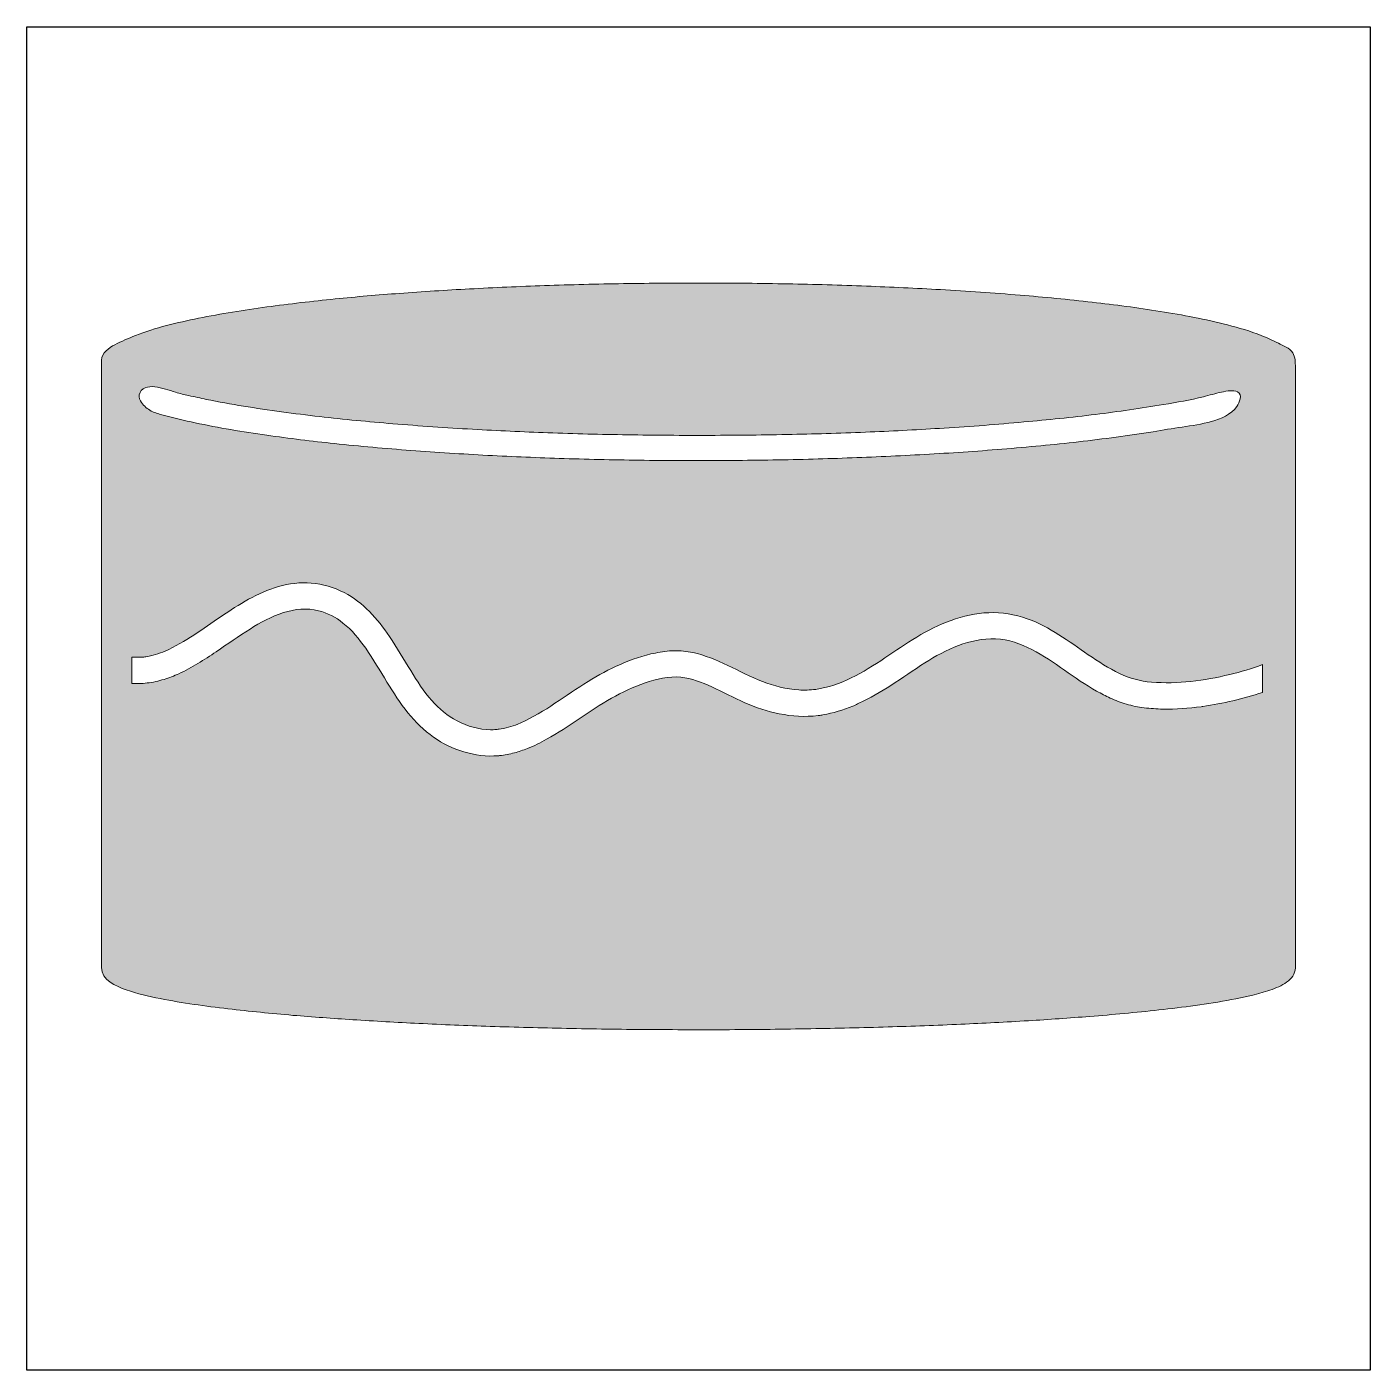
# Model space of a CAD drawing. Header units: inches. Extents: x 0 to 114, y 0 to 114.
import ezdxf

# ---------------------------------------------------------------- set-up
doc = ezdxf.new("R2010")
doc.units = ezdxf.units.IN
doc.header["$MEASUREMENT"] = 0
doc.layers.add('Image Background', color=7, linetype='Continuous')
doc.layers.add('Layer 1', color=7, linetype='Continuous')
picture_1 = doc.add_image_def('image1.png', size_in_pixel=(1350, 1350))

msp = doc.modelspace()

# ---------------------------------------------------------------- hatches: boundary and pattern name
at = {"layer": 'Layer 1', "true_color": 0x553f19}
h = msp.add_hatch(color=49, dxfattribs=at)
h.dxf.hatch_style = 2
edge = h.paths.add_edge_path()
edge.add_spline(control_points=[(106.49, 87.38), (106.01, 87.61), (105.53, 87.84), (105.04, 88.04), (104.1, 88.41), (103.14, 88.69), (102.16, 88.94), (100.28, 89.43), (98.36, 89.78), (96.43, 90.09), (94.51, 90.4), (92.58, 90.65), (90.65, 90.87), (88.61, 91.1), (86.56, 91.3), (84.51, 91.47), (82.26, 91.66), (80.01, 91.81), (77.75, 91.94), (75.65, 92.06), (73.54, 92.16), (71.44, 92.24), (69.22, 92.33), (66.99, 92.39), (64.76, 92.43), (62.44, 92.48), (60.11, 92.5), (57.79, 92.5), (55.45, 92.51), (53.11, 92.49), (50.77, 92.45), (48.52, 92.42), (46.28, 92.36), (44.04, 92.28), (41.91, 92.21), (39.79, 92.12), (37.66, 92), (35.67, 91.9), (33.69, 91.77), (31.7, 91.62), (29.88, 91.49), (28.05, 91.33), (26.23, 91.15), (24.29, 90.95), (22.35, 90.73), (20.41, 90.47), (18.47, 90.2), (16.52, 89.89), (14.6, 89.5), (12.78, 89.13), (10.95, 88.71), (9.23, 88.03), (8.64, 87.79), (8.04, 87.56), (7.48, 87.25), (7, 86.99), (6.35, 86.57), (6.35, 85.95), (6.35, 85.95), (6.35, 34.26), (6.35, 34.26), (6.35, 33.17), (7.6, 32.66), (8.45, 32.36), (9.39, 32.03), (10.37, 31.81), (11.35, 31.61), (13.26, 31.24), (15.18, 30.97), (17.11, 30.75), (18.95, 30.53), (20.8, 30.35), (22.64, 30.19), (24.34, 30.05), (26.03, 29.93), (27.73, 29.82), (29.6, 29.7), (31.47, 29.59), (33.35, 29.5), (35.37, 29.4), (37.4, 29.32), (39.43, 29.25), (41.59, 29.18), (43.75, 29.12), (45.91, 29.08), (48.19, 29.03), (50.46, 29), (52.74, 28.98), (55.09, 28.97), (57.45, 28.96), (59.8, 28.97), (62.1, 28.98), (64.4, 29.01), (66.71, 29.05), (68.9, 29.09), (71.09, 29.14), (73.28, 29.2), (75.35, 29.27), (77.41, 29.34), (79.48, 29.43), (81.39, 29.52), (83.31, 29.62), (85.22, 29.73), (86.96, 29.84), (88.7, 29.96), (90.44, 30.1), (92.4, 30.25), (94.36, 30.43), (96.32, 30.65), (98.38, 30.88), (100.45, 31.14), (102.49, 31.53), (103.54, 31.72), (104.58, 31.95), (105.59, 32.27), (106.09, 32.44), (106.6, 32.62), (107.04, 32.91), (107.46, 33.17), (107.83, 33.53), (107.92, 34.04), (107.97, 34.31), (107.94, 34.6), (107.94, 34.87), (107.94, 35.17), (107.94, 35.46), (107.94, 35.76), (107.94, 36.35), (107.94, 36.95), (107.94, 37.54), (107.94, 38.73), (107.94, 39.91), (107.94, 41.1), (107.94, 43.47), (107.94, 45.84), (107.94, 48.21), (107.94, 50.59), (107.94, 52.96), (107.94, 55.34), (107.94, 57.71), (107.94, 60.08), (107.94, 62.46), (107.94, 64.83), (107.94, 67.21), (107.94, 69.58), (107.94, 71.96), (107.94, 74.34), (107.94, 76.72), (107.94, 79.1), (107.94, 81.48), (107.94, 83.86), (107.94, 84.35), (107.94, 84.84), (107.94, 85.34), (107.94, 85.75), (107.93, 86.19), (107.71, 86.56), (107.44, 86.99), (106.92, 87.16), (106.49, 87.38)], knot_values=[0, 0, 0, 0, 1, 1, 1, 2, 2, 2, 3, 3, 3, 4, 4, 4, 5, 5, 5, 6, 6, 6, 7, 7, 7, 8, 8, 8, 9, 9, 9, 10, 10, 10, 11, 11, 11, 12, 12, 12, 13, 13, 13, 14, 14, 14, 15, 15, 15, 16, 16, 16, 17, 17, 17, 18, 18, 18, 19, 19, 19, 20, 20, 20, 21, 21, 21, 22, 22, 22, 23, 23, 23, 24, 24, 24, 25, 25, 25, 26, 26, 26, 27, 27, 27, 28, 28, 28, 29, 29, 29, 30, 30, 30, 31, 31, 31, 32, 32, 32, 33, 33, 33, 34, 34, 34, 35, 35, 35, 36, 36, 36, 37, 37, 37, 38, 38, 38, 39, 39, 39, 40, 40, 40, 41, 41, 41, 42, 42, 42, 43, 43, 43, 44, 44, 44, 45, 45, 45, 46, 46, 46, 47, 47, 47, 48, 48, 48, 49, 49, 49, 50, 50, 50, 51, 51, 51, 52, 52, 52, 53, 53, 53, 53], degree=3, periodic=1)
edge = h.paths.add_edge_path()
edge.add_spline(control_points=[(10.06, 83.59), (10.32, 83.7), (10.62, 83.7), (10.9, 83.67), (11.51, 83.6), (12.08, 83.39), (12.66, 83.21), (13.02, 83.09), (13.39, 83.02), (13.76, 82.93), (14.26, 82.82), (14.77, 82.71), (15.27, 82.6), (16.32, 82.39), (17.38, 82.2), (18.43, 82.03), (20.59, 81.67), (22.75, 81.39), (24.92, 81.14), (26.99, 80.9), (29.07, 80.7), (31.14, 80.53), (33.4, 80.34), (35.67, 80.19), (37.93, 80.06), (40.07, 79.94), (42.2, 79.84), (44.34, 79.76), (46.59, 79.68), (48.85, 79.62), (51.1, 79.59), (53.45, 79.55), (55.79, 79.53), (58.14, 79.54), (60.46, 79.55), (62.78, 79.57), (65.11, 79.62), (67.33, 79.67), (69.55, 79.74), (71.77, 79.83), (73.87, 79.92), (75.96, 80.03), (78.06, 80.16), (80.32, 80.3), (82.58, 80.47), (84.83, 80.68), (86.87, 80.86), (88.91, 81.07), (90.94, 81.32), (92.87, 81.56), (94.79, 81.85), (96.71, 82.16), (97.85, 82.35), (98.99, 82.55), (100.11, 82.83), (100.63, 82.95), (101.13, 83.11), (101.65, 83.22), (101.89, 83.27), (102.15, 83.32), (102.4, 83.33), (102.6, 83.34), (102.82, 83.33), (103, 83.25), (103.51, 83.02), (103.16, 82.32), (102.95, 82), (102.46, 81.3), (101.59, 80.95), (100.79, 80.72), (99.98, 80.49), (99.14, 80.36), (98.31, 80.25), (97.48, 80.13), (96.66, 79.98), (95.83, 79.85), (94.78, 79.68), (93.73, 79.53), (92.68, 79.39), (90.55, 79.1), (88.41, 78.86), (86.27, 78.66), (84.07, 78.44), (81.88, 78.27), (79.68, 78.12), (77.49, 77.97), (75.3, 77.85), (73.1, 77.75), (70.9, 77.65), (68.7, 77.57), (66.5, 77.51), (64.2, 77.45), (61.9, 77.42), (59.59, 77.4), (57.24, 77.39), (54.88, 77.39), (52.53, 77.42), (50.26, 77.45), (47.98, 77.5), (45.71, 77.57), (43.54, 77.64), (41.38, 77.73), (39.22, 77.84), (37.04, 77.96), (34.86, 78.09), (32.68, 78.26), (30.51, 78.42), (28.34, 78.61), (26.18, 78.84), (24.25, 79.05), (22.33, 79.28), (20.41, 79.55), (18.37, 79.85), (16.33, 80.18), (14.32, 80.61), (13.41, 80.81), (12.51, 81.02), (11.61, 81.26), (11.27, 81.35), (10.91, 81.43), (10.59, 81.61), (10.27, 81.79), (9.97, 82.03), (9.75, 82.33), (9.62, 82.52), (9.5, 82.76), (9.56, 83), (9.63, 83.27), (9.8, 83.48), (10.06, 83.59)], knot_values=[0, 0, 0, 0, 1, 1, 1, 2, 2, 2, 3, 3, 3, 4, 4, 4, 5, 5, 5, 6, 6, 6, 7, 7, 7, 8, 8, 8, 9, 9, 9, 10, 10, 10, 11, 11, 11, 12, 12, 12, 13, 13, 13, 14, 14, 14, 15, 15, 15, 16, 16, 16, 17, 17, 17, 18, 18, 18, 19, 19, 19, 20, 20, 20, 21, 21, 21, 22, 22, 22, 23, 23, 23, 24, 24, 24, 25, 25, 25, 26, 26, 26, 27, 27, 27, 28, 28, 28, 29, 29, 29, 30, 30, 30, 31, 31, 31, 32, 32, 32, 33, 33, 33, 34, 34, 34, 35, 35, 35, 36, 36, 36, 37, 37, 37, 38, 38, 38, 39, 39, 39, 40, 40, 40, 41, 41, 41, 42, 42, 42, 43, 43, 43, 43], degree=3, periodic=1)
edge = h.paths.add_edge_path()
edge.add_spline(control_points=[(100.06, 56.47), (100.06, 56.47), (100.03, 56.46), (100.03, 56.46), (100.03, 56.46), (100, 56.46), (100, 56.46), (100, 56.46), (99.93, 56.45), (99.93, 56.45), (98.85, 56.31), (97.76, 56.23), (96.67, 56.25), (96.14, 56.26), (95.6, 56.3), (95.07, 56.35), (94.56, 56.41), (94.05, 56.53), (93.56, 56.68), (93.09, 56.82), (92.63, 56.98), (92.18, 57.19), (91.79, 57.37), (91.41, 57.57), (91.03, 57.78), (90.07, 58.31), (89.18, 58.94), (88.28, 59.57), (86.51, 60.79), (84.65, 62.13), (82.42, 62.22), (80.24, 62.3), (78.2, 61.32), (76.41, 60.18), (75.44, 59.56), (74.5, 58.9), (73.53, 58.27), (72.65, 57.71), (71.75, 57.18), (70.8, 56.74), (70.66, 56.67), (70.51, 56.6), (70.36, 56.54), (70.36, 56.54), (70.28, 56.5), (70.28, 56.5), (69.47, 56.15), (68.6, 55.92), (67.74, 55.76), (67.74, 55.76), (67.73, 55.76), (67.73, 55.76), (67.73, 55.76), (67.72, 55.76), (67.72, 55.76), (67.6, 55.74), (67.49, 55.72), (67.38, 55.7), (67.38, 55.7), (67.33, 55.7), (67.33, 55.7), (67.33, 55.7), (67.32, 55.7), (67.32, 55.7), (66.22, 55.57), (65.1, 55.63), (64.02, 55.85), (63.01, 56.05), (62.04, 56.39), (61.1, 56.79), (60.14, 57.2), (59.22, 57.7), (58.28, 58.14), (57.44, 58.52), (56.56, 58.87), (55.64, 58.96), (54.62, 59.06), (53.56, 58.8), (52.6, 58.48), (51.61, 58.14), (50.66, 57.69), (49.75, 57.17), (47.85, 56.1), (46.13, 54.75), (44.23, 53.68), (43.7, 53.39), (43.16, 53.12), (42.6, 52.89), (42.6, 52.89), (42.59, 52.89), (42.59, 52.89), (42.23, 52.75), (41.86, 52.63), (41.48, 52.53), (41.08, 52.42), (40.65, 52.31), (40.23, 52.29), (40.17, 52.29), (40.13, 52.28), (40.12, 52.28), (40.12, 52.28), (40.11, 52.28), (40.11, 52.28), (39.11, 52.2), (38.13, 52.32), (37.17, 52.62), (36.25, 52.9), (35.39, 53.29), (34.61, 53.85), (33.78, 54.43), (33.06, 55.15), (32.42, 55.93), (31.76, 56.75), (31.19, 57.65), (30.64, 58.55), (30.05, 59.51), (29.48, 60.5), (28.83, 61.42), (28.28, 62.22), (27.66, 62.97), (26.9, 63.57), (26.29, 64.06), (25.58, 64.44), (24.82, 64.62), (23.82, 64.86), (22.8, 64.77), (21.83, 64.46), (20.82, 64.14), (19.88, 63.62), (18.99, 63.06), (18.01, 62.45), (17.07, 61.78), (16.11, 61.13), (15.09, 60.44), (14.05, 59.78), (12.93, 59.26), (12.53, 59.07), (12.1, 58.91), (11.67, 58.78), (11.21, 58.64), (10.72, 58.5), (10.23, 58.47), (9.8, 58.41), (9.37, 58.42), (8.94, 58.44), (8.94, 58.44), (8.94, 60.68), (8.94, 60.68), (9.19, 60.66), (9.44, 60.65), (9.68, 60.66), (9.78, 60.67), (9.87, 60.67), (9.96, 60.68), (10.01, 60.69), (10.08, 60.69), (10.13, 60.7), (10.12, 60.7), (10.11, 60.7), (10.09, 60.7), (10.67, 60.79), (11.23, 60.96), (11.77, 61.18), (12.62, 61.57), (13.43, 62.04), (14.21, 62.55), (14.99, 63.06), (15.75, 63.59), (16.52, 64.12), (18.04, 65.15), (19.63, 66.16), (21.41, 66.67), (22.31, 66.93), (23.26, 67.05), (24.19, 66.97), (25.17, 66.9), (26.13, 66.62), (27, 66.16), (28.61, 65.32), (29.85, 63.92), (30.85, 62.43), (31.49, 61.48), (32.06, 60.49), (32.67, 59.52), (33.21, 58.64), (33.76, 57.76), (34.45, 56.98), (35.07, 56.29), (35.78, 55.67), (36.61, 55.24), (37.48, 54.79), (38.46, 54.5), (39.44, 54.49), (39.6, 54.49), (39.78, 54.49), (39.94, 54.51), (39.99, 54.51), (40.04, 54.52), (40.09, 54.53), (40.1, 54.53), (40.19, 54.52), (40.2, 54.54), (40.19, 54.53), (40.15, 54.53), (40.15, 54.53), (40.71, 54.62), (41.26, 54.76), (41.78, 54.97), (41.78, 54.97), (42.03, 55.07), (42.03, 55.07), (44.07, 56), (45.84, 57.42), (47.75, 58.59), (49.52, 59.67), (51.42, 60.61), (53.48, 61.02), (54.01, 61.13), (54.54, 61.21), (55.08, 61.22), (55.62, 61.22), (56.15, 61.17), (56.67, 61.06), (57.7, 60.84), (58.68, 60.42), (59.64, 59.97), (60.62, 59.49), (61.58, 58.98), (62.6, 58.59), (63.58, 58.21), (64.62, 57.94), (65.68, 57.88), (66.16, 57.85), (66.64, 57.87), (67.12, 57.92), (68.18, 58.08), (69.19, 58.42), (70.15, 58.9), (71.14, 59.39), (72.08, 59.98), (73, 60.6), (74.8, 61.8), (76.58, 63.07), (78.64, 63.8), (79.67, 64.17), (80.75, 64.41), (81.85, 64.45), (82.96, 64.49), (84.06, 64.31), (85.11, 63.94), (87.03, 63.26), (88.66, 62.01), (90.32, 60.87), (91.17, 60.29), (92.04, 59.73), (92.97, 59.28), (93.82, 58.87), (94.75, 58.61), (95.69, 58.54), (97.94, 58.37), (100.17, 58.66), (102.36, 59.19), (103.3, 59.42), (104.23, 59.7), (105.14, 60.04), (105.14, 60.04), (105.14, 57.67), (105.14, 57.67), (103.49, 57.12), (101.78, 56.72), (100.06, 56.47)], knot_values=[0, 0, 0, 0, 1, 1, 1, 2, 2, 2, 3, 3, 3, 4, 4, 4, 5, 5, 5, 6, 6, 6, 7, 7, 7, 8, 8, 8, 9, 9, 9, 10, 10, 10, 11, 11, 11, 12, 12, 12, 13, 13, 13, 14, 14, 14, 15, 15, 15, 16, 16, 16, 17, 17, 17, 18, 18, 18, 19, 19, 19, 20, 20, 20, 21, 21, 21, 22, 22, 22, 23, 23, 23, 24, 24, 24, 25, 25, 25, 26, 26, 26, 27, 27, 27, 28, 28, 28, 29, 29, 29, 30, 30, 30, 31, 31, 31, 32, 32, 32, 33, 33, 33, 34, 34, 34, 35, 35, 35, 36, 36, 36, 37, 37, 37, 38, 38, 38, 39, 39, 39, 40, 40, 40, 41, 41, 41, 42, 42, 42, 43, 43, 43, 44, 44, 44, 45, 45, 45, 46, 46, 46, 47, 47, 47, 48, 48, 48, 49, 49, 49, 50, 50, 50, 51, 51, 51, 52, 52, 52, 53, 53, 53, 54, 54, 54, 55, 55, 55, 56, 56, 56, 57, 57, 57, 58, 58, 58, 59, 59, 59, 60, 60, 60, 61, 61, 61, 62, 62, 62, 63, 63, 63, 64, 64, 64, 65, 65, 65, 66, 66, 66, 67, 67, 67, 68, 68, 68, 69, 69, 69, 70, 70, 70, 71, 71, 71, 72, 72, 72, 73, 73, 73, 74, 74, 74, 75, 75, 75, 76, 76, 76, 77, 77, 77, 78, 78, 78, 79, 79, 79, 80, 80, 80, 81, 81, 81, 82, 82, 82, 83, 83, 83, 84, 84, 84, 85, 85, 85, 86, 86, 86, 87, 87, 87, 88, 88, 88, 89, 89, 89, 90, 90, 90, 90], degree=3, periodic=1)

# ---------------------------------------------------------------- linework, layer by layer
at = {"layer": 'Layer 1', "lineweight": 0}
for points, knots in [([(106.49, 87.38), (106.01, 87.61), (105.53, 87.84), (105.04, 88.04), (104.1, 88.41), (103.14, 88.69), (102.16, 88.94), (100.28, 89.43), (98.36, 89.78), (96.43, 90.09), (94.51, 90.4), (92.58, 90.65), (90.65, 90.87), (88.61, 91.1), (86.56, 91.3), (84.51, 91.47), (82.26, 91.66), (80.01, 91.81), (77.75, 91.94), (75.65, 92.06), (73.54, 92.16), (71.44, 92.24), (69.22, 92.33), (66.99, 92.39), (64.76, 92.43), (62.44, 92.48), (60.11, 92.5), (57.79, 92.5), (55.45, 92.51), (53.11, 92.49), (50.77, 92.45), (48.52, 92.42), (46.28, 92.36), (44.04, 92.28), (41.91, 92.21), (39.79, 92.12), (37.66, 92), (35.67, 91.9), (33.69, 91.77), (31.7, 91.62), (29.88, 91.49), (28.05, 91.33), (26.23, 91.15), (24.29, 90.95), (22.35, 90.73), (20.41, 90.47), (18.47, 90.2), (16.52, 89.89), (14.6, 89.5), (12.78, 89.13), (10.95, 88.71), (9.23, 88.03), (8.64, 87.79), (8.04, 87.56), (7.48, 87.25), (7, 86.99), (6.35, 86.57), (6.35, 85.95), (6.35, 85.95), (6.35, 34.26), (6.35, 34.26), (6.35, 33.17), (7.6, 32.66), (8.45, 32.36), (9.39, 32.03), (10.37, 31.81), (11.35, 31.61), (13.26, 31.24), (15.18, 30.97), (17.11, 30.75), (18.95, 30.53), (20.8, 30.35), (22.64, 30.19), (24.34, 30.05), (26.03, 29.93), (27.73, 29.82), (29.6, 29.7), (31.47, 29.59), (33.35, 29.5), (35.37, 29.4), (37.4, 29.32), (39.43, 29.25), (41.59, 29.18), (43.75, 29.12), (45.91, 29.08), (48.19, 29.03), (50.46, 29), (52.74, 28.98), (55.09, 28.97), (57.45, 28.96), (59.8, 28.97), (62.1, 28.98), (64.4, 29.01), (66.71, 29.05), (68.9, 29.09), (71.09, 29.14), (73.28, 29.2), (75.35, 29.27), (77.41, 29.34), (79.48, 29.43), (81.39, 29.52), (83.31, 29.62), (85.22, 29.73), (86.96, 29.84), (88.7, 29.96), (90.44, 30.1), (92.4, 30.25), (94.36, 30.43), (96.32, 30.65), (98.38, 30.88), (100.45, 31.14), (102.49, 31.53), (103.54, 31.72), (104.58, 31.95), (105.59, 32.27), (106.09, 32.44), (106.6, 32.62), (107.04, 32.91), (107.46, 33.17), (107.83, 33.53), (107.92, 34.04), (107.97, 34.31), (107.94, 34.6), (107.94, 34.87), (107.94, 35.17), (107.94, 35.46), (107.94, 35.76), (107.94, 36.35), (107.94, 36.95), (107.94, 37.54), (107.94, 38.73), (107.94, 39.91), (107.94, 41.1), (107.94, 43.47), (107.94, 45.84), (107.94, 48.21), (107.94, 50.59), (107.94, 52.96), (107.94, 55.34), (107.94, 57.71), (107.94, 60.08), (107.94, 62.46), (107.94, 64.83), (107.94, 67.21), (107.94, 69.58), (107.94, 71.96), (107.94, 74.34), (107.94, 76.72), (107.94, 79.1), (107.94, 81.48), (107.94, 83.86), (107.94, 84.35), (107.94, 84.84), (107.94, 85.34), (107.94, 85.75), (107.93, 86.19), (107.71, 86.56), (107.44, 86.99), (106.92, 87.16), (106.49, 87.38)], [0, 0, 0, 0, 1, 1, 1, 2, 2, 2, 3, 3, 3, 4, 4, 4, 5, 5, 5, 6, 6, 6, 7, 7, 7, 8, 8, 8, 9, 9, 9, 10, 10, 10, 11, 11, 11, 12, 12, 12, 13, 13, 13, 14, 14, 14, 15, 15, 15, 16, 16, 16, 17, 17, 17, 18, 18, 18, 19, 19, 19, 20, 20, 20, 21, 21, 21, 22, 22, 22, 23, 23, 23, 24, 24, 24, 25, 25, 25, 26, 26, 26, 27, 27, 27, 28, 28, 28, 29, 29, 29, 30, 30, 30, 31, 31, 31, 32, 32, 32, 33, 33, 33, 34, 34, 34, 35, 35, 35, 36, 36, 36, 37, 37, 37, 38, 38, 38, 39, 39, 39, 40, 40, 40, 41, 41, 41, 42, 42, 42, 43, 43, 43, 44, 44, 44, 45, 45, 45, 46, 46, 46, 47, 47, 47, 48, 48, 48, 49, 49, 49, 50, 50, 50, 51, 51, 51, 52, 52, 52, 53, 53, 53, 53]), ([(10.06, 83.59), (10.32, 83.7), (10.62, 83.7), (10.9, 83.67), (11.51, 83.6), (12.08, 83.39), (12.66, 83.21), (13.02, 83.09), (13.39, 83.02), (13.76, 82.93), (14.26, 82.82), (14.77, 82.71), (15.27, 82.6), (16.32, 82.39), (17.38, 82.2), (18.43, 82.03), (20.59, 81.67), (22.75, 81.39), (24.92, 81.14), (26.99, 80.9), (29.07, 80.7), (31.14, 80.53), (33.4, 80.34), (35.67, 80.19), (37.93, 80.06), (40.07, 79.94), (42.2, 79.84), (44.34, 79.76), (46.59, 79.68), (48.85, 79.62), (51.1, 79.59), (53.45, 79.55), (55.79, 79.53), (58.14, 79.54), (60.46, 79.55), (62.78, 79.57), (65.11, 79.62), (67.33, 79.67), (69.55, 79.74), (71.77, 79.83), (73.87, 79.92), (75.96, 80.03), (78.06, 80.16), (80.32, 80.3), (82.58, 80.47), (84.83, 80.68), (86.87, 80.86), (88.91, 81.07), (90.94, 81.32), (92.87, 81.56), (94.79, 81.85), (96.71, 82.16), (97.85, 82.35), (98.99, 82.55), (100.11, 82.83), (100.63, 82.95), (101.13, 83.11), (101.65, 83.22), (101.89, 83.27), (102.15, 83.32), (102.4, 83.33), (102.6, 83.34), (102.82, 83.33), (103, 83.25), (103.51, 83.02), (103.16, 82.32), (102.95, 82), (102.46, 81.3), (101.59, 80.95), (100.79, 80.72), (99.98, 80.49), (99.14, 80.36), (98.31, 80.25), (97.48, 80.13), (96.66, 79.98), (95.83, 79.85), (94.78, 79.68), (93.73, 79.53), (92.68, 79.39), (90.55, 79.1), (88.41, 78.86), (86.27, 78.66), (84.07, 78.44), (81.88, 78.27), (79.68, 78.12), (77.49, 77.97), (75.3, 77.85), (73.1, 77.75), (70.9, 77.65), (68.7, 77.57), (66.5, 77.51), (64.2, 77.45), (61.9, 77.42), (59.59, 77.4), (57.24, 77.39), (54.88, 77.39), (52.53, 77.42), (50.26, 77.45), (47.98, 77.5), (45.71, 77.57), (43.54, 77.64), (41.38, 77.73), (39.22, 77.84), (37.04, 77.96), (34.86, 78.09), (32.68, 78.26), (30.51, 78.42), (28.34, 78.61), (26.18, 78.84), (24.25, 79.05), (22.33, 79.28), (20.41, 79.55), (18.37, 79.85), (16.33, 80.18), (14.32, 80.61), (13.41, 80.81), (12.51, 81.02), (11.61, 81.26), (11.27, 81.35), (10.91, 81.43), (10.59, 81.61), (10.27, 81.79), (9.97, 82.03), (9.75, 82.33), (9.62, 82.52), (9.5, 82.76), (9.56, 83), (9.63, 83.27), (9.8, 83.48), (10.06, 83.59)], [0, 0, 0, 0, 1, 1, 1, 2, 2, 2, 3, 3, 3, 4, 4, 4, 5, 5, 5, 6, 6, 6, 7, 7, 7, 8, 8, 8, 9, 9, 9, 10, 10, 10, 11, 11, 11, 12, 12, 12, 13, 13, 13, 14, 14, 14, 15, 15, 15, 16, 16, 16, 17, 17, 17, 18, 18, 18, 19, 19, 19, 20, 20, 20, 21, 21, 21, 22, 22, 22, 23, 23, 23, 24, 24, 24, 25, 25, 25, 26, 26, 26, 27, 27, 27, 28, 28, 28, 29, 29, 29, 30, 30, 30, 31, 31, 31, 32, 32, 32, 33, 33, 33, 34, 34, 34, 35, 35, 35, 36, 36, 36, 37, 37, 37, 38, 38, 38, 39, 39, 39, 40, 40, 40, 41, 41, 41, 42, 42, 42, 43, 43, 43, 43]), ([(100.06, 56.47), (100.06, 56.47), (100.03, 56.46), (100.03, 56.46), (100.03, 56.46), (100, 56.46), (100, 56.46), (100, 56.46), (99.93, 56.45), (99.93, 56.45), (98.85, 56.31), (97.76, 56.23), (96.67, 56.25), (96.14, 56.26), (95.6, 56.3), (95.07, 56.35), (94.56, 56.41), (94.05, 56.53), (93.56, 56.68), (93.09, 56.82), (92.63, 56.98), (92.18, 57.19), (91.79, 57.37), (91.41, 57.57), (91.03, 57.78), (90.07, 58.31), (89.18, 58.94), (88.28, 59.57), (86.51, 60.79), (84.65, 62.13), (82.42, 62.22), (80.24, 62.3), (78.2, 61.32), (76.41, 60.18), (75.44, 59.56), (74.5, 58.9), (73.53, 58.27), (72.65, 57.71), (71.75, 57.18), (70.8, 56.74), (70.66, 56.67), (70.51, 56.6), (70.36, 56.54), (70.36, 56.54), (70.28, 56.5), (70.28, 56.5), (69.47, 56.15), (68.6, 55.92), (67.74, 55.76), (67.74, 55.76), (67.73, 55.76), (67.73, 55.76), (67.73, 55.76), (67.72, 55.76), (67.72, 55.76), (67.6, 55.74), (67.49, 55.72), (67.38, 55.7), (67.38, 55.7), (67.33, 55.7), (67.33, 55.7), (67.33, 55.7), (67.32, 55.7), (67.32, 55.7), (66.22, 55.57), (65.1, 55.63), (64.02, 55.85), (63.01, 56.05), (62.04, 56.39), (61.1, 56.79), (60.14, 57.2), (59.22, 57.7), (58.28, 58.14), (57.44, 58.52), (56.56, 58.87), (55.64, 58.96), (54.62, 59.06), (53.56, 58.8), (52.6, 58.48), (51.61, 58.14), (50.66, 57.69), (49.75, 57.17), (47.85, 56.1), (46.13, 54.75), (44.23, 53.68), (43.7, 53.39), (43.16, 53.12), (42.6, 52.89), (42.6, 52.89), (42.59, 52.89), (42.59, 52.89), (42.23, 52.75), (41.86, 52.63), (41.48, 52.53), (41.08, 52.42), (40.65, 52.31), (40.23, 52.29), (40.17, 52.29), (40.13, 52.28), (40.12, 52.28), (40.12, 52.28), (40.11, 52.28), (40.11, 52.28), (39.11, 52.2), (38.13, 52.32), (37.17, 52.62), (36.25, 52.9), (35.39, 53.29), (34.61, 53.85), (33.78, 54.43), (33.06, 55.15), (32.42, 55.93), (31.76, 56.75), (31.19, 57.65), (30.64, 58.55), (30.05, 59.51), (29.48, 60.5), (28.83, 61.42), (28.28, 62.22), (27.66, 62.97), (26.9, 63.57), (26.29, 64.06), (25.58, 64.44), (24.82, 64.62), (23.82, 64.86), (22.8, 64.77), (21.83, 64.46), (20.82, 64.14), (19.88, 63.62), (18.99, 63.06), (18.01, 62.45), (17.07, 61.78), (16.11, 61.13), (15.09, 60.44), (14.05, 59.78), (12.93, 59.26), (12.53, 59.07), (12.1, 58.91), (11.67, 58.78), (11.21, 58.64), (10.72, 58.5), (10.23, 58.47), (9.8, 58.41), (9.37, 58.42), (8.94, 58.44), (8.94, 58.44), (8.94, 60.68), (8.94, 60.68), (9.19, 60.66), (9.44, 60.65), (9.68, 60.66), (9.78, 60.67), (9.87, 60.67), (9.96, 60.68), (10.01, 60.69), (10.08, 60.69), (10.13, 60.7), (10.12, 60.7), (10.11, 60.7), (10.09, 60.7), (10.67, 60.79), (11.23, 60.96), (11.77, 61.18), (12.62, 61.57), (13.43, 62.04), (14.21, 62.55), (14.99, 63.06), (15.75, 63.59), (16.52, 64.12), (18.04, 65.15), (19.63, 66.16), (21.41, 66.67), (22.31, 66.93), (23.26, 67.05), (24.19, 66.97), (25.17, 66.9), (26.13, 66.62), (27, 66.16), (28.61, 65.32), (29.85, 63.92), (30.85, 62.43), (31.49, 61.48), (32.06, 60.49), (32.67, 59.52), (33.21, 58.64), (33.76, 57.76), (34.45, 56.98), (35.07, 56.29), (35.78, 55.67), (36.61, 55.24), (37.48, 54.79), (38.46, 54.5), (39.44, 54.49), (39.6, 54.49), (39.78, 54.49), (39.94, 54.51), (39.99, 54.51), (40.04, 54.52), (40.09, 54.53), (40.1, 54.53), (40.19, 54.52), (40.2, 54.54), (40.19, 54.53), (40.15, 54.53), (40.15, 54.53), (40.71, 54.62), (41.26, 54.76), (41.78, 54.97), (41.78, 54.97), (42.03, 55.07), (42.03, 55.07), (44.07, 56), (45.84, 57.42), (47.75, 58.59), (49.52, 59.67), (51.42, 60.61), (53.48, 61.02), (54.01, 61.13), (54.54, 61.21), (55.08, 61.22), (55.62, 61.22), (56.15, 61.17), (56.67, 61.06), (57.7, 60.84), (58.68, 60.42), (59.64, 59.97), (60.62, 59.49), (61.58, 58.98), (62.6, 58.59), (63.58, 58.21), (64.62, 57.94), (65.68, 57.88), (66.16, 57.85), (66.64, 57.87), (67.12, 57.92), (68.18, 58.08), (69.19, 58.42), (70.15, 58.9), (71.14, 59.39), (72.08, 59.98), (73, 60.6), (74.8, 61.8), (76.58, 63.07), (78.64, 63.8), (79.67, 64.17), (80.75, 64.41), (81.85, 64.45), (82.96, 64.49), (84.06, 64.31), (85.11, 63.94), (87.03, 63.26), (88.66, 62.01), (90.32, 60.87), (91.17, 60.29), (92.04, 59.73), (92.97, 59.28), (93.82, 58.87), (94.75, 58.61), (95.69, 58.54), (97.94, 58.37), (100.17, 58.66), (102.36, 59.19), (103.3, 59.42), (104.23, 59.7), (105.14, 60.04), (105.14, 60.04), (105.14, 57.67), (105.14, 57.67), (103.49, 57.12), (101.78, 56.72), (100.06, 56.47)], [0, 0, 0, 0, 1, 1, 1, 2, 2, 2, 3, 3, 3, 4, 4, 4, 5, 5, 5, 6, 6, 6, 7, 7, 7, 8, 8, 8, 9, 9, 9, 10, 10, 10, 11, 11, 11, 12, 12, 12, 13, 13, 13, 14, 14, 14, 15, 15, 15, 16, 16, 16, 17, 17, 17, 18, 18, 18, 19, 19, 19, 20, 20, 20, 21, 21, 21, 22, 22, 22, 23, 23, 23, 24, 24, 24, 25, 25, 25, 26, 26, 26, 27, 27, 27, 28, 28, 28, 29, 29, 29, 30, 30, 30, 31, 31, 31, 32, 32, 32, 33, 33, 33, 34, 34, 34, 35, 35, 35, 36, 36, 36, 37, 37, 37, 38, 38, 38, 39, 39, 39, 40, 40, 40, 41, 41, 41, 42, 42, 42, 43, 43, 43, 44, 44, 44, 45, 45, 45, 46, 46, 46, 47, 47, 47, 48, 48, 48, 49, 49, 49, 50, 50, 50, 51, 51, 51, 52, 52, 52, 53, 53, 53, 54, 54, 54, 55, 55, 55, 56, 56, 56, 57, 57, 57, 58, 58, 58, 59, 59, 59, 60, 60, 60, 61, 61, 61, 62, 62, 62, 63, 63, 63, 64, 64, 64, 65, 65, 65, 66, 66, 66, 67, 67, 67, 68, 68, 68, 69, 69, 69, 70, 70, 70, 71, 71, 71, 72, 72, 72, 73, 73, 73, 74, 74, 74, 75, 75, 75, 76, 76, 76, 77, 77, 77, 78, 78, 78, 79, 79, 79, 80, 80, 80, 81, 81, 81, 82, 82, 82, 83, 83, 83, 84, 84, 84, 85, 85, 85, 86, 86, 86, 87, 87, 87, 88, 88, 88, 89, 89, 89, 90, 90, 90, 90])]:
    msp.add_open_spline(points, degree=3, knots=knots, dxfattribs=at)

# ---------------------------------------------------------------- pictures from other files: only their frames are drawn
at = {"layer": 'Image Background'}
image = msp.add_image(picture_1, insert=(0, 0), size_in_units=(114.3, 114.3), dxfattribs=at)

doc.saveas('drawing.dxf')
